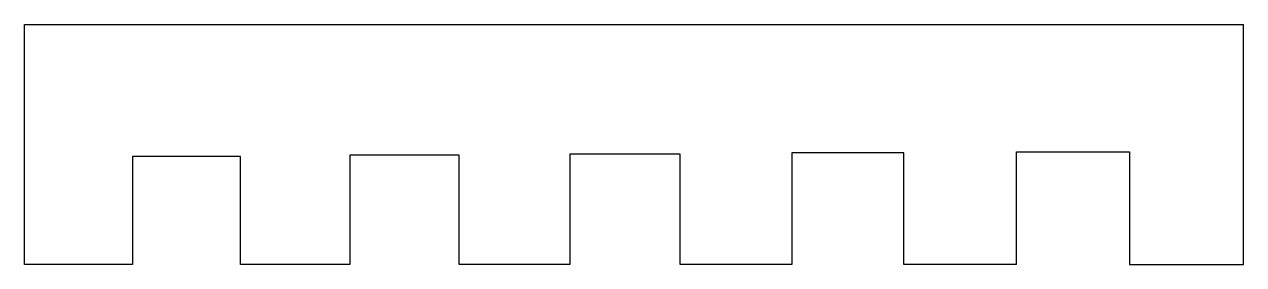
# Model space of a CAD drawing. Extents: x 0 to 203, y -40 to 0.
import ezdxf

# ---------------------------------------------------------------- set-up
doc = ezdxf.new("R2010")
doc.units = 0
doc.layers.get('0').update_dxf_attribs({"linetype": 'continuous'})

# ---------------------------------------------------------------- blocks, each defined once
blk = doc.blocks.new('PAD_PROJ')
at = {"color": 0}
for p, q in [((0, -40), (0, 0)), ((0, 0), (203, 0)), ((203, -40), (203, 0)), ((36, -22), (18, -22)), ((18, -22), (18, -40)), ((36, -40), (36, -22)), ((72.4, -21.8), (54.2, -21.8)), ((54.2, -21.8), (54.2, -40)), ((72.4, -40), (72.4, -21.8)), ((109.2, -21.6), (90.8, -21.6)), ((90.8, -21.6), (90.8, -40)), ((109.2, -40), (109.2, -21.6)), ((146.4, -21.4), (127.8, -21.4)), ((127.8, -21.4), (127.8, -40)), ((146.4, -40), (146.4, -21.4)), ((165.2, -21.2), (184, -21.2)), ((165.2, -40), (165.2, -21.2)), ((184, -21.2), (184, -40)), ((18, -40), (0, -40)), ((54.2, -40), (36, -40)), ((90.8, -40), (72.4, -40)), ((127.8, -40), (109.2, -40)), ((165.2, -40), (146.4, -40)), ((184, -40), (203, -40))]:
    blk.add_line(p, q, dxfattribs=at)

msp = doc.modelspace()

# ---------------------------------------------------------------- block references
msp.add_blockref('PAD_PROJ', (0, 0))

doc.saveas('drawing.dxf')
